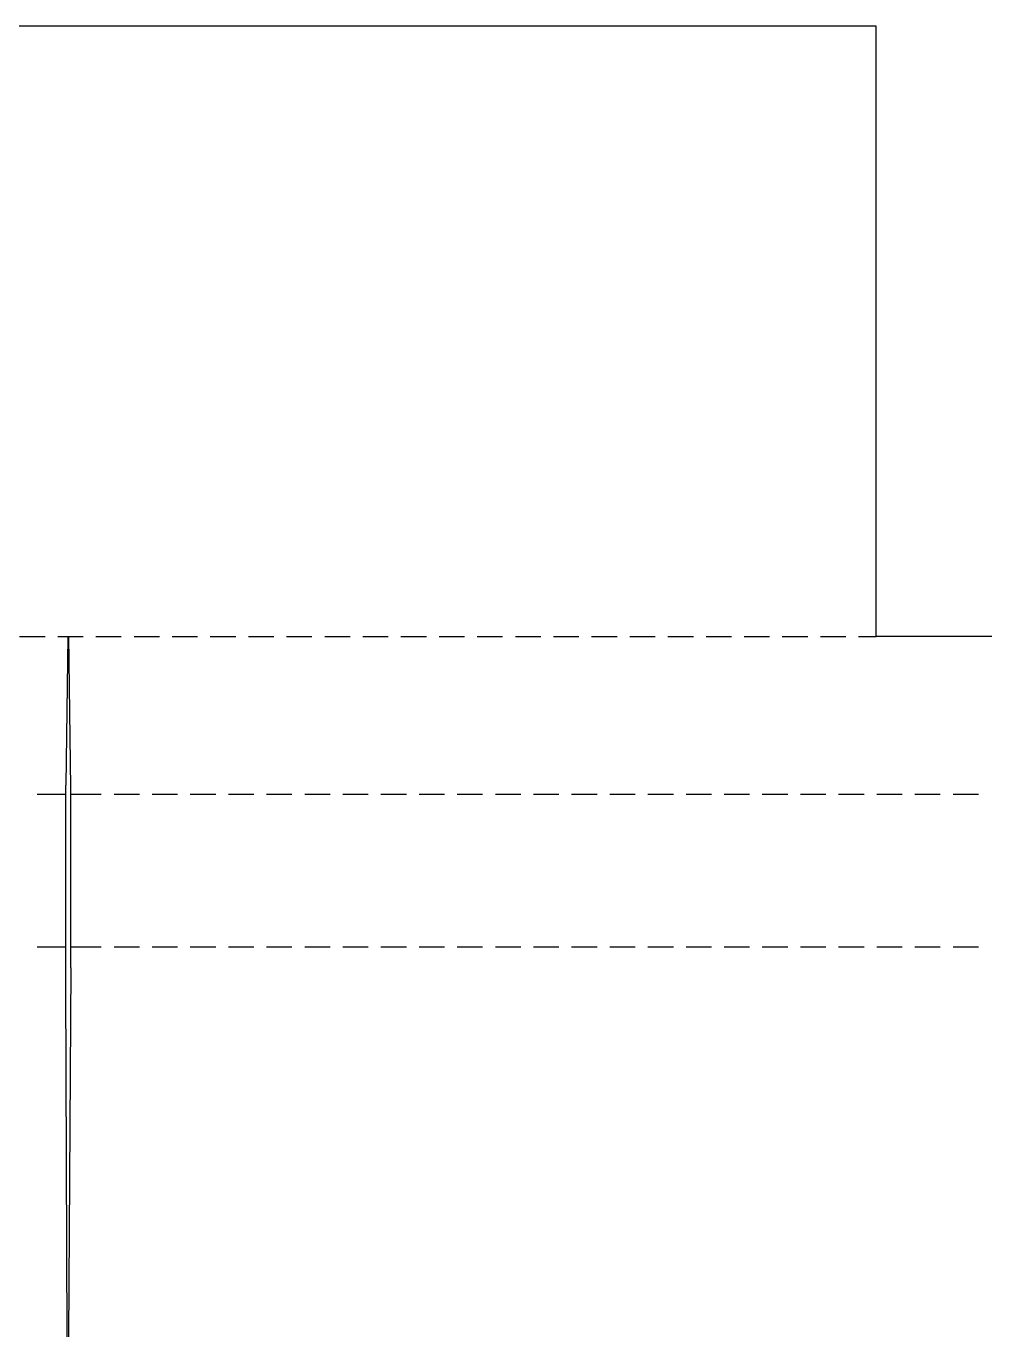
# Model space of a CAD drawing. Header units: millimetres. Extents: x -487 to 1870, y -1112 to 337.
# Drawn here: x -87.5 to 151.9, y 9.8 to 337.2 of the extents above; entities that cross this region are included whole.
import ezdxf

# ---------------------------------------------------------------- set-up
doc = ezdxf.new("R2010")
doc.units = ezdxf.units.MM
doc.header["$MEASUREMENT"] = 0
doc.layers.add('Layer 1', color=7, linetype='Continuous')

msp = doc.modelspace()

# ---------------------------------------------------------------- linework, layer by layer
at = {"layer": 'Layer 1', "lineweight": 30}
for points, knots in [([(208.7603, 184.7595), (208.7603, 184.7595), (124.7921, 184.7595), (124.7921, 184.7595), (124.7921, 184.7595), (124.7921, 337.1595), (124.7921, 337.1595), (124.7921, 337.1595), (-487.2421, 337.1595), (-487.2421, 337.1595), (-487.2421, 337.1595), (-487.2421, 184.7595), (-487.2421, 184.7595)], [0, 0, 0, 0, 0.25, 0.25, 0.25, 0.5, 0.5, 0.5, 0.75, 0.75, 0.75, 1, 1, 1, 1]), ([(-77.2437, 9.8381), (-77.2437, 9.8381), (-77.5824, 97.8491), (-77.5824, 97.8491), (-77.5824, 97.8491), (-77.5824, 147.5908), (-77.5824, 147.5908)], [0, 0, 0, 0, 0.5, 0.5, 0.5, 1, 1, 1, 1])]:
    msp.add_open_spline(points, degree=3, knots=knots, dxfattribs=at)
at = {"layer": 'Layer 1', "color": 5, "lineweight": 30}
for points in [[(-89.1394, 184.7595), (-89.1394, 184.7595), (-82.7894, 184.7595), (-82.7894, 184.7595)], [(-79.6144, 184.7595), (-79.6144, 184.7595), (-73.2644, 184.7595), (-73.2644, 184.7595)], [(-70.0894, 184.7595), (-70.0894, 184.7595), (-63.7394, 184.7595), (-63.7394, 184.7595)], [(-60.5644, 184.7595), (-60.5644, 184.7595), (-54.2144, 184.7595), (-54.2144, 184.7595)], [(-51.0394, 184.7595), (-51.0394, 184.7595), (-44.6894, 184.7595), (-44.6894, 184.7595)], [(-41.5144, 184.7595), (-41.5144, 184.7595), (-35.1644, 184.7595), (-35.1644, 184.7595)], [(-31.9894, 184.7595), (-31.9894, 184.7595), (-25.6394, 184.7595), (-25.6394, 184.7595)], [(-22.4644, 184.7595), (-22.4644, 184.7595), (-16.1144, 184.7595), (-16.1144, 184.7595)], [(-12.9394, 184.7595), (-12.9394, 184.7595), (-6.5894, 184.7595), (-6.5894, 184.7595)], [(-3.4144, 184.7595), (-3.4144, 184.7595), (2.9356, 184.7595), (2.9356, 184.7595)], [(6.1106, 184.7595), (6.1106, 184.7595), (12.4606, 184.7595), (12.4606, 184.7595)], [(15.6356, 184.7595), (15.6356, 184.7595), (21.9856, 184.7595), (21.9856, 184.7595)], [(25.1606, 184.7595), (25.1606, 184.7595), (31.5106, 184.7595), (31.5106, 184.7595)], [(34.6856, 184.7595), (34.6856, 184.7595), (41.0356, 184.7595), (41.0356, 184.7595)], [(44.2106, 184.7595), (44.2106, 184.7595), (50.5606, 184.7595), (50.5606, 184.7595)], [(53.7356, 184.7595), (53.7356, 184.7595), (60.0856, 184.7595), (60.0856, 184.7595)], [(63.2606, 184.7595), (63.2606, 184.7595), (69.6106, 184.7595), (69.6106, 184.7595)], [(72.7856, 184.7595), (72.7856, 184.7595), (79.1356, 184.7595), (79.1356, 184.7595)], [(82.3106, 184.7595), (82.3106, 184.7595), (88.6606, 184.7595), (88.6606, 184.7595)], [(91.8356, 184.7595), (91.8356, 184.7595), (98.1856, 184.7595), (98.1856, 184.7595)], [(101.3606, 184.7595), (101.3606, 184.7595), (107.7106, 184.7595), (107.7106, 184.7595)], [(110.8856, 184.7595), (110.8856, 184.7595), (117.2356, 184.7595), (117.2356, 184.7595)], [(120.4106, 184.7595), (120.4106, 184.7595), (124.7921, 184.7595), (124.7921, 184.7595)], [(-84.7579, 145.3683), (-84.7579, 145.3683), (-77.5824, 145.3683), (-77.5824, 145.3683)], [(-76.3547, 145.3683), (-76.3547, 145.3683), (-68.7347, 145.3683), (-68.7347, 145.3683)], [(-65.5597, 145.3683), (-65.5597, 145.3683), (-59.2097, 145.3683), (-59.2097, 145.3683)], [(-56.0347, 145.3683), (-56.0347, 145.3683), (-49.6847, 145.3683), (-49.6847, 145.3683)], [(-46.5097, 145.3683), (-46.5097, 145.3683), (-40.1597, 145.3683), (-40.1597, 145.3683)], [(-36.9847, 145.3683), (-36.9847, 145.3683), (-30.6347, 145.3683), (-30.6347, 145.3683)], [(-27.4597, 145.3683), (-27.4597, 145.3683), (-21.1097, 145.3683), (-21.1097, 145.3683)], [(-17.9347, 145.3683), (-17.9347, 145.3683), (-11.5847, 145.3683), (-11.5847, 145.3683)], [(-8.4097, 145.3683), (-8.4097, 145.3683), (-2.0597, 145.3683), (-2.0597, 145.3683)], [(1.1153, 145.3683), (1.1153, 145.3683), (7.4653, 145.3683), (7.4653, 145.3683)], [(10.6403, 145.3683), (10.6403, 145.3683), (16.9903, 145.3683), (16.9903, 145.3683)], [(20.1653, 145.3683), (20.1653, 145.3683), (26.5153, 145.3683), (26.5153, 145.3683)], [(29.6903, 145.3683), (29.6903, 145.3683), (36.0403, 145.3683), (36.0403, 145.3683)], [(39.2153, 145.3683), (39.2153, 145.3683), (45.5653, 145.3683), (45.5653, 145.3683)], [(48.7403, 145.3683), (48.7403, 145.3683), (55.0903, 145.3683), (55.0903, 145.3683)], [(58.2653, 145.3683), (58.2653, 145.3683), (64.6153, 145.3683), (64.6153, 145.3683)], [(67.7903, 145.3683), (67.7903, 145.3683), (74.1403, 145.3683), (74.1403, 145.3683)], [(77.3153, 145.3683), (77.3153, 145.3683), (83.6653, 145.3683), (83.6653, 145.3683)], [(86.8403, 145.3683), (86.8403, 145.3683), (93.1903, 145.3683), (93.1903, 145.3683)], [(96.3653, 145.3683), (96.3653, 145.3683), (102.7153, 145.3683), (102.7153, 145.3683)], [(105.8903, 145.3683), (105.8903, 145.3683), (112.2403, 145.3683), (112.2403, 145.3683)], [(115.4153, 145.3683), (115.4153, 145.3683), (121.7653, 145.3683), (121.7653, 145.3683)], [(124.9403, 145.3683), (124.9403, 145.3683), (131.2903, 145.3683), (131.2903, 145.3683)], [(134.4653, 145.3683), (134.4653, 145.3683), (140.8153, 145.3683), (140.8153, 145.3683)], [(143.9903, 145.3683), (143.9903, 145.3683), (150.3403, 145.3683), (150.3403, 145.3683)], [(-84.7579, 107.2683), (-84.7579, 107.2683), (-77.5824, 107.2683), (-77.5824, 107.2683)], [(-76.3547, 107.2683), (-76.3547, 107.2683), (-68.7347, 107.2683), (-68.7347, 107.2683)], [(-65.5597, 107.2683), (-65.5597, 107.2683), (-59.2097, 107.2683), (-59.2097, 107.2683)], [(-56.0347, 107.2683), (-56.0347, 107.2683), (-49.6847, 107.2683), (-49.6847, 107.2683)], [(-46.5097, 107.2683), (-46.5097, 107.2683), (-40.1597, 107.2683), (-40.1597, 107.2683)], [(-36.9847, 107.2683), (-36.9847, 107.2683), (-30.6347, 107.2683), (-30.6347, 107.2683)], [(-27.4597, 107.2683), (-27.4597, 107.2683), (-21.1097, 107.2683), (-21.1097, 107.2683)], [(-17.9347, 107.2683), (-17.9347, 107.2683), (-11.5847, 107.2683), (-11.5847, 107.2683)], [(-8.4097, 107.2683), (-8.4097, 107.2683), (-2.0597, 107.2683), (-2.0597, 107.2683)], [(1.1153, 107.2683), (1.1153, 107.2683), (7.4653, 107.2683), (7.4653, 107.2683)], [(10.6403, 107.2683), (10.6403, 107.2683), (16.9903, 107.2683), (16.9903, 107.2683)], [(20.1653, 107.2683), (20.1653, 107.2683), (26.5153, 107.2683), (26.5153, 107.2683)], [(29.6903, 107.2683), (29.6903, 107.2683), (36.0403, 107.2683), (36.0403, 107.2683)], [(39.2153, 107.2683), (39.2153, 107.2683), (45.5653, 107.2683), (45.5653, 107.2683)], [(48.7403, 107.2683), (48.7403, 107.2683), (55.0903, 107.2683), (55.0903, 107.2683)], [(58.2653, 107.2683), (58.2653, 107.2683), (64.6153, 107.2683), (64.6153, 107.2683)], [(67.7903, 107.2683), (67.7903, 107.2683), (74.1403, 107.2683), (74.1403, 107.2683)], [(77.3153, 107.2683), (77.3153, 107.2683), (83.6653, 107.2683), (83.6653, 107.2683)], [(86.8403, 107.2683), (86.8403, 107.2683), (93.1903, 107.2683), (93.1903, 107.2683)], [(96.3653, 107.2683), (96.3653, 107.2683), (102.7153, 107.2683), (102.7153, 107.2683)], [(105.8903, 107.2683), (105.8903, 107.2683), (112.2403, 107.2683), (112.2403, 107.2683)], [(115.4153, 107.2683), (115.4153, 107.2683), (121.7653, 107.2683), (121.7653, 107.2683)], [(124.9403, 107.2683), (124.9403, 107.2683), (131.2903, 107.2683), (131.2903, 107.2683)], [(134.4653, 107.2683), (134.4653, 107.2683), (140.8153, 107.2683), (140.8153, 107.2683)], [(143.9903, 107.2683), (143.9903, 107.2683), (150.3403, 107.2683), (150.3403, 107.2683)]]:
    msp.add_open_spline(points, degree=3, dxfattribs=at)
at = {"layer": 'Layer 1', "lineweight": 30}
for points in [[(-77.0532, 184.7595), (-77.0532, 184.7595), (-77.5824, 147.5908), (-77.5824, 147.5908)], [(-76.3547, 147.0616), (-76.3547, 147.0616), (-76.8204, 184.7595), (-76.8204, 184.7595)], [(-76.3547, 102.019), (-76.3547, 102.019), (-76.3547, 147.0616), (-76.3547, 147.0616)], [(-76.3547, 102.019), (-76.3547, 102.019), (-76.8839, 9.8381), (-76.8839, 9.8381)]]:
    msp.add_open_spline(points, degree=3, dxfattribs=at)

doc.saveas('drawing.dxf')
